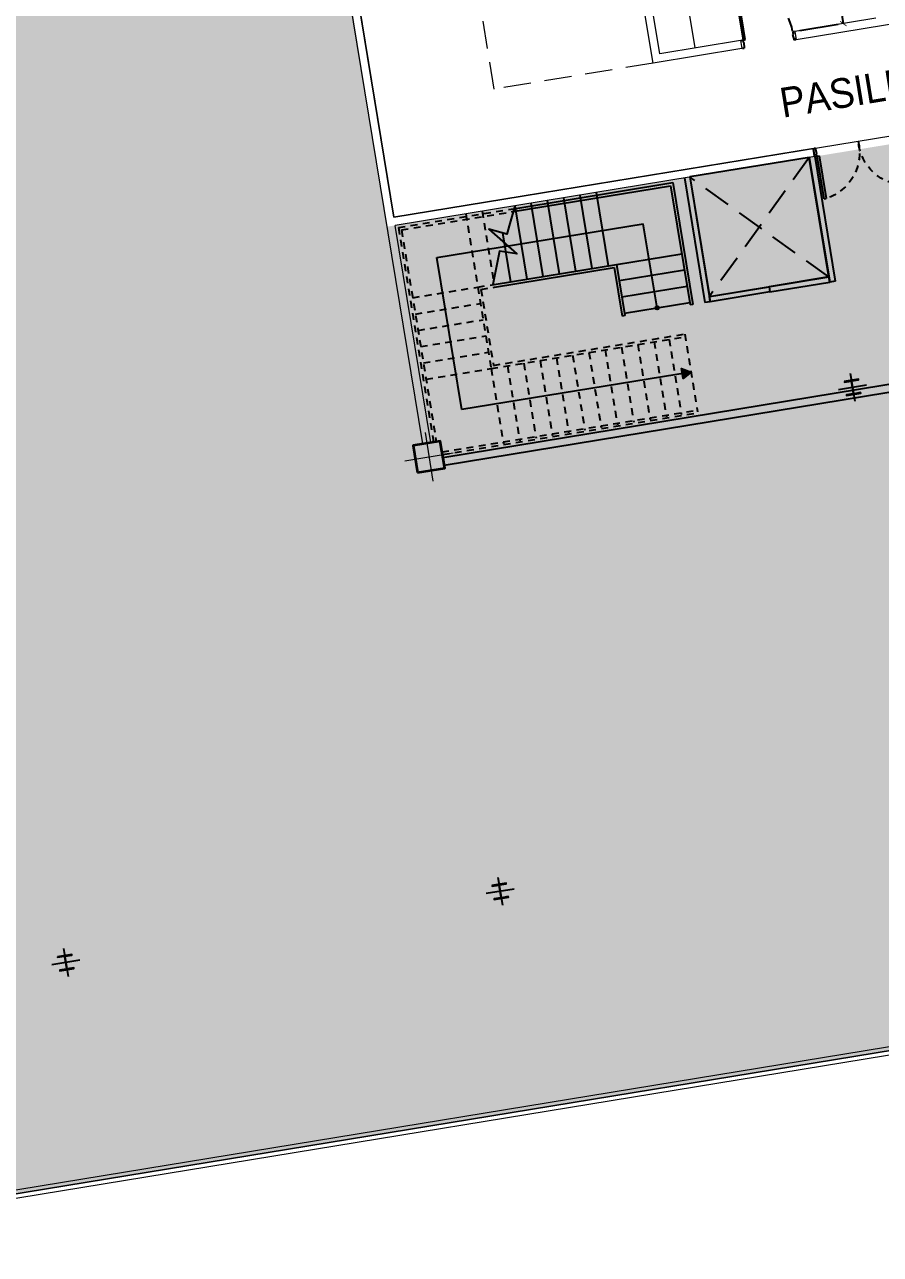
# Model space of a CAD drawing. Header units: metres. Extents: x 2 to 659295185, y -28 to 1124222152.
# Drawn here: x 655606.5 to 655622.05, y 1126368.48 to 1126390.82 of the extents above; entities that cross this region are included whole.
import ezdxf
from ezdxf.enums import TextEntityAlignment as Align

# ---------------------------------------------------------------- set-up
doc = ezdxf.new("R2010")
doc.units = ezdxf.units.M
doc.header["$MEASUREMENT"] = 0
for name, pattern in [('ACAD_ISO04W100', [30, 24, -3, 0, -3]), ('CCSM_C1_CUERPO EL$0$CONTINUA', [0]), ('CCSM_C1_CUERPO EL$0$HIDDEN', [0.375, 0.25, -0.125]), ('CCSM_C1_CUERPO EL$0$HIDDEN2', [0.1875, 0.125, -0.0625]), ('DASHDOT', [1, 0.5, -0.25, 0, -0.25]), ('DASHED', [0.75, 0.5, -0.25]), ('JIS_02_1.0', [2, 1, -1])]:
    doc.linetypes.add(name, pattern=pattern)
doc.layers.get('0').update_dxf_attribs({"linetype": 'CONTINUOUS'})
for name, color, linetype in [('+ARQ-ejes', 8, 'ACAD_ISO04W100'), ('+ARQ-estructura', 2, 'CONTINUOUS'), ('+ARQ-mobiliario', 6, 'CONTINUOUS'), ('+ARQ-pared bloque', 5, 'CONTINUOUS'), ('+ARQ-proyecciones', 253, 'JIS_02_1.0'), ('+ARQ-senalizacion', 1, 'CONTINUOUS'), ('+ARQ-vista 1', 6, 'CONTINUOUS'), ('AREAS ESTACIONAMIENTO', 150, 'CONTINUOUS'), ('CCSM_C1_CUERPO BJ$0$A-LOCAL ID', 7, 'CONTINUOUS'), ('CCSM_C1_CUERPO BJ$0$ID_Nº LOCAL', 7, 'CONTINUOUS'), ('CCSM_C1_CUERPO EL$0$A-AREAS COMERCIALES', 151, 'CONTINUOUS'), ('CCSM_C1_CUERPO EL$0$A-PARED', 2, 'CCSM_C1_CUERPO EL$0$CONTINUA'), ('CCSM_C1_CUERPO EL$0$A-PUERTA', 5, 'CCSM_C1_CUERPO EL$0$CONTINUA'), ('CCSM_C1_CUERPO EL$0$A-VISTA 4', 8, 'CONTINUOUS'), ('CCSM_XREF KIOSKOSE$0$Kiosco General', 154, 'CONTINUOUS')]:
    doc.layers.add(name, color=color, linetype=linetype)
for name, color, linetype, lineweight in [('CCSM_XREF ESTRUCTURA15$0$E-CA-COLUMNA', 2, 'CONTINUOUS', 35), ('CCSM_XREF ESTRUCTURA15$0$E-CE-COLUMNA', 2, 'CONTINUOUS', 35), ('LOCALES ASIGNADOS', 41, 'DASHDOT', 0)]:
    doc.layers.add(name, color=color, linetype=linetype, lineweight=lineweight)
doc.styles.add('CCSM_C1_CUERPO BJ$0$ROMANS', font='romans__.ttf')
doc.styles.add('CCSM_C1_CUERPO BJ$0$sigo', font='arial.ttf', dxfattribs={"width": 0.9})
doc.styles.add('CCSM_C1_CUERPO EL$0$ROMANS', font='romans__.ttf')
doc.dimstyles.new('CCSM_C1_CUERPO EL$0$PETER-CCSM200(LEROY80)EXACTA', dxfattribs={"dimtxt": 0.4, "dimasz": 0.1, "dimexe": 0.8, "dimexo": 0.4, "dimgap": 0.4, "dimtad": 1, "dimrnd": 0.05, "dimzin": 0, "dimdsep": 46, "dimtxsty": 'CCSM_C1_CUERPO EL$0$ROMANS', "dimblk": 'CCSM_C1_CUERPO EL$0$_ArchTick', "dimcen": 0, "dimclrd": 8, "dimclre": 8, "dimclrt": 5, "dimazin": 0, "dimtfac": 1, "dimtofl": 0, "dimtmove": 0, "dimatfit": 3, "dimfxl": 0.18, "dimtolj": 1, "dimtzin": 0, "dimarcsym": 0})

# ---------------------------------------------------------------- blocks, each defined once
blk = doc.blocks.new('CCSM_C1_CUERPO EL$0$P.Der 100.15')
for p, q in [((-0.045, 0.91), (-0.085, 0.91)), ((-0.085, 0), (-0.085, 0.91)), ((-0.045, 0.91), (-0.045, 0)), ((-0.985, -0.015), (-0.985, 0)), ((-0.985, 0), (-0.96, 0)), ((-0.96, 0), (-0.96, -0.045)), ((-0.04, 0), (-0.04, -0.045)), ((-0.015, 0), (-0.04, 0)), ((-0.015, -0.015), (-0.015, 0)), ((-1, -0.015), (-0.985, -0.015)), ((-1, -0.135), (-0.985, -0.135)), ((-0.985, -0.135), (-0.985, -0.15)), ((-0.985, -0.15), (-0.96, -0.15)), ((-0.96, -0.045), (-0.95, -0.045)), ((-0.95, -0.045), (-0.96, -0.15)), ((-0.045, 0), (-0.085, 0)), ((-0.05, -0.045), (-0.04, -0.15)), ((-0.04, -0.045), (-0.05, -0.045)), ((-0.015, -0.15), (-0.04, -0.15)), ((0, -0.015), (-0.015, -0.015)), ((0, -0.135), (-0.015, -0.135)), ((-0.015, -0.135), (-0.015, -0.15))]:
    blk.add_line(p, q)
at = {"color": 8, "linetype": 'CCSM_C1_CUERPO EL$0$HIDDEN'}
blk.add_arc((-0.045, 0), 0.91, 92.5193, 180, dxfattribs=at)
blk = doc.blocks.new('CCSM_C1_CUERPO EL$0$_ArchTick')
at = {"color": 0, "linetype": 'ByBlock', "const_width": 0.15}
blk.add_lwpolyline([(-0.5, -0.5), (0.5, 0.5)], dxfattribs=at)
blk = doc.blocks.new('*D2158')
at = {"layer": 'CCSM_C1_CUERPO EL$0$A-AREAS COMERCIALES', "color": 8, "lineweight": -2, "transparency": 16777216}
for p, q in [((655620.209, 1126397.415), (655619.508, 1126397.3)), ((655620.298, 1126397.43), (655621.378, 1126390.843)), ((655621.288, 1126390.828), (655620.588, 1126390.713))]:
    blk.add_line(p, q, dxfattribs=at)
at = {"layer": 'CCSM_C1_CUERPO EL$0$A-AREAS COMERCIALES', "color": 8, "lineweight": -2, "transparency": 16777216, "xscale": 0.1, "yscale": 0.1, "zscale": 0.1}
for p, rotation in [((655620.298, 1126397.43), 99.30845124035575), ((655621.378, 1126390.843), 279.3084512403557)]:
    blk.add_blockref('CCSM_C1_CUERPO EL$0$_ArchTick', p, dxfattribs=dict(at, rotation=rotation))
at = {"layer": 'CCSM_C1_CUERPO EL$0$A-AREAS COMERCIALES', "color": 5, "lineweight": 5, "transparency": 16777216, "insert": (655621.282, 1126394.209), "char_height": 0.1, "attachment_point": 5, "rotation": 279.3085, "style": 'CCSM_C1_CUERPO EL$0$ROMANS'}
blk.add_mtext('\\A1;6.65', dxfattribs=at)
blk = doc.blocks.new('CCSM_XREF ESTRUCTURA15$0$CCSM_COLUMNA REC')
at = {"layer": 'CCSM_XREF ESTRUCTURA15$0$E-CA-COLUMNA'}
blk.add_lwpolyline([(-0.25, -0.25), (0.25, -0.25), (0.25, 0.25), (-0.25, 0.25)], close=True, dxfattribs=at)
blk = doc.blocks.new('CCSM_C1_CUERPO BJ$0$IDENT LOCAL')
at = {"style": 'CCSM_C1_CUERPO BJ$0$ROMANS'}
for tag, height, p in [('AREA-EXACTA', 0.5, (0.587, 0.096)), ('NºLOCAL', 0.7, (1.17, 0.119)), ('RUBRO', 0.35, (0, 0)), ('USO', 0.35, (-0.587, -0.096))]:
    blk.add_attdef(tag, text='', height=height, rotation=279.3085, dxfattribs=at).set_placement(p, align=Align.BOTTOM_CENTER)
blk = doc.blocks.new('CCSM_C1_CUERPO EL$0$P. Doble 180+')
for p, q in [((-0.938, 1.589), (-0.153, 1.589)), ((-0.938, 1.589), (-0.938, 1.549)), ((-0.138, 1.619), (-0.153, 1.619)), ((-0.153, 1.619), (-0.153, 1.594)), ((-0.153, 1.594), (-0.108, 1.594)), ((-0.153, 1.589), (-0.153, 1.549)), ((-0.138, 1.634), (-0.138, 1.619)), ((-0.138, 1.634), (-0.018, 1.634)), ((-0.138, 1.634), (-0.018, 1.634)), ((-0.108, 1.584), (-0.003, 1.595)), ((-0.108, 1.594), (-0.108, 1.584)), ((-0.018, 1.634), (-0.018, 1.619)), ((-0.018, 1.619), (-0.003, 1.619)), ((-0.003, 1.619), (-0.003, 1.594)), ((-0.153, 1.549), (-0.938, 1.549)), ((-0.153, 0.069), (-0.938, 0.069)), ((-0.938, 0.029), (-0.938, 0.069)), ((-0.938, 0.029), (-0.938, 0.069)), ((-0.938, 0.029), (-0.153, 0.029)), ((-0.153, 0.029), (-0.153, 0.069)), ((-0.153, 0.024), (-0.108, 0.024)), ((-0.153, -0.001), (-0.153, 0.024)), ((-0.108, 0.034), (-0.003, 0.024)), ((-0.108, 0.024), (-0.108, 0.034)), ((-0.003, -0.001), (-0.003, 0.024)), ((-0.138, -0.001), (-0.153, -0.001)), ((-0.138, -0.016), (-0.138, -0.001)), ((-0.138, -0.016), (-0.018, -0.016)), ((-0.018, -0.016), (-0.018, -0.001)), ((-0.018, -0.001), (-0.003, -0.001))]:
    blk.add_line(p, q)
at = {"color": 8, "linetype": 'CCSM_C1_CUERPO EL$0$HIDDEN2'}
for centre, radius, start, end in [((-0.069, 1.686), 0.88, 188.9638, 274.317), ((-0.075, -0.06), 0.872, 85.2271, 171.4921)]:
    blk.add_arc(centre, radius, start, end, dxfattribs=at)

msp = doc.modelspace()

# ---------------------------------------------------------------- hatches: boundary and pattern name
at = {"layer": '+ARQ-senalizacion'}
h = msp.add_hatch(color=9, dxfattribs=at)
h.dxf.hatch_style = 1
edge = h.paths.add_edge_path()
edge.add_arc((655617.9948, 1126385.6775), 0.032, 0, 360)
h = msp.add_hatch(color=9, dxfattribs=at)
h.dxf.hatch_style = 1
h.paths.add_polyline_path([(655618.6122, 1126384.512), (655618.4671, 1126384.3931), (655618.4367, 1126384.5783)])
at = {"layer": 'LOCALES ASIGNADOS'}
h = msp.add_hatch(color=256, dxfattribs=at)
edge = h.paths.add_edge_path()
edge.add_arc((219491.1056, 1054914.3756), 441878.9229, 9.308049718, 9.309563548, ccw=False)
edge.add_line((655551.8097, 1126384.9626), (655564.5398, 1126387.0492))
edge.add_line((655564.5398, 1126387.0492), (655562.5867, 1126398.9652))
edge.add_line((655562.5867, 1126398.9652), (655552.3922, 1126397.2942))
edge.add_line((655552.3922, 1126397.2942), (655552.4569, 1126396.8995))
edge.add_line((655552.4569, 1126396.8995), (655549.9212, 1126396.4839))
h = msp.add_hatch(color=256, dxfattribs=at)
edge = h.paths.add_edge_path()
edge.add_arc((691312.3147, 1132240.3442), 36223.8148, 189.27992105, 189.33698147)
edge.add_line((655568.4218, 1126363.3652), (655625.1157, 1126372.655))
edge.add_line((655625.1157, 1126372.655), (655622.4869, 1126388.6938))
edge.add_line((655622.4869, 1126388.6938), (655613.0873, 1126387.1531))
edge.add_line((655613.0873, 1126387.1531), (655609.9546, 1126406.7292))
edge.add_line((655609.9546, 1126406.7292), (655562.5867, 1126398.9652))

# ---------------------------------------------------------------- linework, layer by layer
at = {"layer": '+ARQ-ejes', "linetype": 'ACAD_ISO04W100', "ltscale": 10}
for p, q in [((655621.5046, 1126384.4857), (655621.5875, 1126383.98)), ((655621.7988, 1126384.2743), (655621.2932, 1126384.1914)), ((655615.1013, 1126375.3294), (655615.1842, 1126374.8237)), ((655615.3955, 1126375.118), (655614.8899, 1126375.0351)), ((655607.2066, 1126374.0354), (655607.2895, 1126373.5297)), ((655607.5009, 1126373.824), (655606.9952, 1126373.7411))]:
    msp.add_line(p, q, dxfattribs=at)
at = {"layer": '+ARQ-ejes', "linetype": 'ACAD_ISO04W100', "lineweight": 5, "ltscale": 5}
for p, q in [((655613.7766, 1126383.4114), (655613.9209, 1126382.531)), ((655613.4085, 1126382.899), (655614.2889, 1126383.0433))]:
    msp.add_line(p, q, dxfattribs=at)
at = {"layer": '+ARQ-estructura'}
for p, q in [((655614.055, 1126383.2583), (655613.5616, 1126383.1775)), ((655614.1359, 1126382.7649), (655614.055, 1126383.2583)), ((655613.5616, 1126383.1775), (655613.6425, 1126382.684)), ((655613.6425, 1126382.684), (655614.1359, 1126382.7649))]:
    msp.add_line(p, q, dxfattribs=at)
at = {"layer": '+ARQ-estructura', "color": 1, "linetype": 'Continuous', "ltscale": 5}
for points in [[(655621.3967, 1126384.3401), (655621.3986, 1126384.3283), (655621.5176, 1126384.3477, -0.4142136), (655621.5233, 1126384.3436), (655621.5599, 1126384.1206, -0.4142136), (655621.5557, 1126384.1149), (655621.4368, 1126384.0954), (655621.4388, 1126384.0835), (655621.6953, 1126384.1256), (655621.6934, 1126384.1374), (655621.5745, 1126384.1179, -0.4142136), (655621.5687, 1126384.1221), (655621.5322, 1126384.3451, -0.4142136), (655621.5363, 1126384.3508), (655621.6552, 1126384.3703), (655621.6533, 1126384.3822)], [(655614.9934, 1126375.1838), (655614.9953, 1126375.172), (655615.1143, 1126375.1914, -0.4142136), (655615.12, 1126375.1873), (655615.1566, 1126374.9643, -0.4142136), (655615.1524, 1126374.9586), (655615.0335, 1126374.9391), (655615.0355, 1126374.9272), (655615.292, 1126374.9693), (655615.2901, 1126374.9811), (655615.1712, 1126374.9616, -0.4142136), (655615.1654, 1126374.9658), (655615.1289, 1126375.1888, -0.4142136), (655615.133, 1126375.1945), (655615.2519, 1126375.214), (655615.25, 1126375.2259)], [(655607.0988, 1126373.8898), (655607.1007, 1126373.878), (655607.2196, 1126373.8975, -0.4142136), (655607.2254, 1126373.8933), (655607.2619, 1126373.6703, -0.4142136), (655607.2578, 1126373.6646), (655607.1389, 1126373.6451), (655607.1408, 1126373.6332), (655607.3974, 1126373.6753), (655607.3954, 1126373.6871), (655607.2765, 1126373.6676, -0.4142136), (655607.2708, 1126373.6718), (655607.2342, 1126373.8948, -0.4142136), (655607.2384, 1126373.9005), (655607.3573, 1126373.92), (655607.3553, 1126373.9319)]]:
    msp.add_lwpolyline(points, format="xyb", close=True, dxfattribs=at)
at = {"layer": '+ARQ-mobiliario', "color": 9}
for p, q in [((655620.7597, 1126388.4119), (655621.131, 1126386.1464)), ((655620.8584, 1126388.4281), (655621.2297, 1126386.1626)), ((655618.49, 1126388.0399), (655618.8613, 1126385.7744)), ((655618.5887, 1126388.0561), (655618.96, 1126385.7906)), ((655621.2297, 1126386.1626), (655621.131, 1126386.1464)), ((655618.96, 1126385.7906), (655618.8613, 1126385.7744))]:
    msp.add_line(p, q, dxfattribs=at)
for points in [[(655618.5887, 1126388.0561), (655618.9445, 1126385.885), (655621.1155, 1126386.2409), (655620.7597, 1126388.4119)], [(655621.131, 1126386.1464), (655621.1155, 1126386.2409), (655620.03, 1126386.063), (655620.0455, 1126385.9685)], [(655620.03, 1126386.063), (655620.0455, 1126385.9685), (655618.96, 1126385.7906), (655618.9445, 1126385.885)]]:
    msp.add_lwpolyline(points, close=True, dxfattribs=at)
at = {"layer": '+ARQ-pared bloque'}
for p, q in [((655614.1035, 1126382.9623), (655623.1824, 1126384.4504)), ((655623.2066, 1126384.3023), (655614.1278, 1126382.8143)), ((655614.1278, 1126382.8143), (655614.1035, 1126382.9623))]:
    msp.add_line(p, q, dxfattribs=at)
at = {"layer": '+ARQ-proyecciones', "color": 9, "linetype": 'CCSM_C1_CUERPO EL$0$HIDDEN2'}
for p, q in [((655613.2927, 1126387.1361), (655615.3917, 1126387.4801)), ((655613.3502, 1126387.0948), (655615.377, 1126387.4271)), ((655614.5182, 1126387.3876), (655614.7366, 1126386.0554)), ((655614.8142, 1126387.4362), (655615.0326, 1126386.1039)), ((655613.2927, 1126387.1361), (655613.9316, 1126383.2381)), ((655613.3502, 1126387.0948), (655613.981, 1126383.2462)), ((655613.5524, 1126385.8613), (655614.7366, 1126386.0554)), ((655614.7366, 1126386.0554), (655615.0326, 1126386.1039)), ((655614.7366, 1126386.0554), (655614.9792, 1126384.5752)), ((655614.794, 1126386.0142), (655615.0407, 1126386.0546)), ((655614.794, 1126386.0142), (655615.0204, 1126384.6326)), ((655613.6009, 1126385.5653), (655614.7851, 1126385.7594)), ((655613.6494, 1126385.2692), (655614.8336, 1126385.4633)), ((655613.6979, 1126384.9732), (655614.8821, 1126385.1673)), ((655614.9792, 1126384.5752), (655618.5071, 1126385.1534)), ((655615.0204, 1126384.6326), (655618.499, 1126385.2028)), ((655617.9397, 1126385.0604), (655618.1629, 1126383.6986)), ((655618.211, 1126385.1049), (655618.4343, 1126383.7431)), ((655618.499, 1126385.2028), (655618.7303, 1126383.7916)), ((655613.7465, 1126384.6771), (655614.9307, 1126384.8712)), ((655616.4594, 1126384.8178), (655616.6826, 1126383.456)), ((655616.7555, 1126384.8663), (655616.9787, 1126383.5045)), ((655617.0515, 1126384.9148), (655617.2747, 1126383.553)), ((655617.3476, 1126384.9634), (655617.5708, 1126383.6015)), ((655617.6436, 1126385.0119), (655617.8668, 1126383.6501)), ((655615.2752, 1126384.6237), (655615.4984, 1126383.2619)), ((655615.5713, 1126384.6722), (655615.7945, 1126383.3104)), ((655615.8673, 1126384.7207), (655616.0905, 1126383.3589)), ((655616.1634, 1126384.7693), (655616.3866, 1126383.4074)), ((655613.795, 1126384.3811), (655614.9792, 1126384.5752)), ((655614.9792, 1126384.5752), (655615.2024, 1126383.2133)), ((655614.0873, 1126383.061), (655618.7255, 1126383.8212)), ((655614.0954, 1126383.0116), (655618.7335, 1126383.7718))]:
    msp.add_line(p, q, dxfattribs=at)
at = {"layer": '+ARQ-senalizacion', "color": 9}
for p, q in [((655613.99, 1126386.5917), (655617.7441, 1126387.207)), ((655617.9948, 1126385.6775), (655617.7441, 1126387.207)), ((655614.4429, 1126383.8286), (655613.99, 1126386.5917)), ((655618.6122, 1126384.512), (655614.4429, 1126383.8286))]:
    msp.add_line(p, q, dxfattribs=at)
msp.add_lwpolyline([(655615.4063, 1126387.5332), (655615.2639, 1126387.0184), (655614.9392, 1126387.1083), (655615.4483, 1126386.6609), (655615.1279, 1126386.7055), (655615.0098, 1126386.1002)], dxfattribs=at)
msp.add_lwpolyline([(655618.6122, 1126384.512), (655618.4671, 1126384.3931), (655618.4367, 1126384.5783)], close=True, dxfattribs=at)
msp.add_circle((655617.9948, 1126385.6775), 0.032, dxfattribs=at)
at = {"layer": '+ARQ-vista 1', "color": 9}
for p, q in [((655615.3917, 1126387.4801), (655618.2804, 1126387.9536)), ((655618.2804, 1126387.9536), (655618.6435, 1126385.7387)), ((655615.377, 1126387.4271), (655618.2392, 1126387.8962)), ((655616.5905, 1126387.7273), (655616.8089, 1126386.3951)), ((655616.8866, 1126387.7758), (655617.1049, 1126386.4436)), ((655618.2392, 1126387.8962), (655618.5941, 1126385.7306)), ((655615.4063, 1126387.5332), (655615.6247, 1126386.201)), ((655615.7024, 1126387.5817), (655615.9207, 1126386.2495)), ((655615.9984, 1126387.6303), (655616.2168, 1126386.298)), ((655616.2945, 1126387.6788), (655616.5128, 1126386.3466)), ((655615.183, 1126387.0408), (655615.3287, 1126386.1525)), ((655617.2572, 1126386.4686), (655618.4414, 1126386.6627)), ((655615.0326, 1126386.1039), (655617.2572, 1126386.4686)), ((655615.0407, 1126386.0546), (655617.2159, 1126386.4111)), ((655617.2159, 1126386.4111), (655617.3606, 1126385.5284)), ((655617.2572, 1126386.4686), (655617.4099, 1126385.5365)), ((655617.3057, 1126386.1725), (655618.4899, 1126386.3666)), ((655617.3542, 1126385.8765), (655618.5384, 1126386.0706)), ((655617.4027, 1126385.5804), (655618.5869, 1126385.7745)), ((655618.6435, 1126385.7387), (655618.5941, 1126385.7306)), ((655617.4099, 1126385.5365), (655617.3606, 1126385.5284))]:
    msp.add_line(p, q, dxfattribs=at)
at = {"layer": 'AREAS ESTACIONAMIENTO', "color": 12, "linetype": 'DASHED'}
for p, q in [((655620.7599, 1126388.4107), (655618.9445, 1126385.885)), ((655621.1155, 1126386.2409), (655618.5889, 1126388.0548))]:
    msp.add_line(p, q, dxfattribs=at)
at = {"layer": 'CCSM_C1_CUERPO EL$0$A-AREAS COMERCIALES', "lineweight": 5}
msp.add_lwpolyline([(655551.8097, 1126384.9626), (655563.6517, 1126386.9036), (655561.6985, 1126398.8196), (655610.0286, 1126406.7413), (655613.211, 1126387.3254), (655622.6106, 1126388.866), (655625.2633, 1126372.682), (655567.5336, 1126363.2197), (655565.5927, 1126375.0616), (655553.487, 1126373.0774), (655552.9688, 1126377.076), (655552.723, 1126378.9115), (655552.2692, 1126382.0232), (655551.8097, 1126384.9626)], dxfattribs=at)
msp.add_lwpolyline([(655567.5336, 1126363.2197), (655625.2633, 1126372.682), (655630.6981, 1126339.5244), (655572.9685, 1126330.0618), (655571.4682, 1126339.2147), (655571.4683, 1126339.2147), (655569.4746, 1126351.3777), (655555.4707, 1126349.0823, 0.0096445), (655554.7084, 1126361.1175), (655567.5336, 1126363.2197), (655567.5336, 1126363.2197)], format="xyb", dxfattribs=at)
at = {"layer": 'CCSM_C1_CUERPO EL$0$A-PARED', "lineweight": 5}
for p, q in [((655618.0439, 1126390.2962), (655616.9643, 1126396.8832)), ((655617.9202, 1126390.1239), (655616.8163, 1126396.8589)), ((655613.7343, 1126383.2058), (655611.672, 1126395.7879)), ((655613.211, 1126387.3254), (655611.7957, 1126395.9602)), ((655625.5333, 1126391.3738), (655620.523, 1126390.5504)), ((655621.9668, 1126390.9392), (655620.4987, 1126390.6986)), ((655620.4987, 1126390.6986), (655620.523, 1126390.5504)), ((655619.5116, 1126390.5386), (655618.0439, 1126390.2962)), ((655619.5116, 1126390.5386), (655619.5359, 1126390.3906)), ((655619.5359, 1126390.3906), (655617.9202, 1126390.1239)), ((655620.8343, 1126388.5749), (655613.211, 1126387.3254)), ((655620.8586, 1126388.4269), (655613.2353, 1126387.1774)), ((655620.8343, 1126388.5749), (655620.8586, 1126388.4269)), ((655613.8823, 1126383.23), (655613.2353, 1126387.1774)), ((655567.7682, 1126363.3341), (655625.1031, 1126372.7318)), ((655567.7925, 1126363.1861), (655625.1274, 1126372.5838))]:
    msp.add_line(p, q, dxfattribs=at)
at = {"layer": 'CCSM_C1_CUERPO EL$0$A-VISTA 4', "lineweight": 5}
msp.add_line((655618.6854, 1126390.4014), (655617.6057, 1126396.9883), dxfattribs=at)
at = {"layer": 'CCSM_XREF KIOSKOSE$0$Kiosco General', "linetype": 'DASHED', "lineweight": 5}
for p, q in [((655615.0339, 1126389.6508), (655612.2276, 1126406.7724)), ((655617.9202, 1126390.1239), (655615.0339, 1126389.6508))]:
    msp.add_line(p, q, dxfattribs=at)

# ---------------------------------------------------------------- block references
at = {"layer": 'CCSM_C1_CUERPO BJ$0$A-LOCAL ID', "lineweight": 5}
ref = msp.add_blockref('CCSM_C1_CUERPO BJ$0$IDENT LOCAL', (655624.5658, 1126388.7477), dxfattribs=dict(at, xscale=0.6749999999990483, yscale=0.6749999999990483, zscale=0.6749999999990483, rotation=9.322235955902737))
ref.add_attrib('NºLOCAL', 'PASILLO DE SERVICIO 12', dxfattribs={"layer": 'CCSM_C1_CUERPO BJ$0$ID_Nº LOCAL', "height": 0.54, "rotation": 9.32224, "style": 'CCSM_C1_CUERPO BJ$0$sigo', "width": 0.9}).set_placement((655624.4182, 1126389.6469), align=Align.BOTTOM_CENTER)
at = {"layer": 'CCSM_C1_CUERPO EL$0$A-PUERTA', "lineweight": 5, "xscale": -1}
for name, p, rotation in [('CCSM_C1_CUERPO EL$0$P.Der 100.15', (655619.5118, 1126390.5375), 9.308451375237894), ('CCSM_C1_CUERPO EL$0$P. Doble 180+', (655620.8495, 1126388.5801), 279.3084516329164)]:
    msp.add_blockref(name, p, dxfattribs=dict(at, rotation=rotation))
at = {"layer": 'CCSM_XREF ESTRUCTURA15$0$E-CE-COLUMNA', "lineweight": 5, "rotation": 9.308451226112325}
msp.add_blockref('CCSM_XREF ESTRUCTURA15$0$CCSM_COLUMNA REC', (655613.8487, 1126382.9712), dxfattribs=at)

# ---------------------------------------------------------------- dimensions: what is measured, and where the dimension line sits
at = {"layer": 'CCSM_C1_CUERPO EL$0$A-AREAS COMERCIALES', "lineweight": 5}
dim = msp.add_linear_dim(base=(655621.3775, 1126390.8426), p1=(655620.6036, 1126397.4797), p2=(655621.6832, 1126390.8927), angle=279.30845, dimstyle='CCSM_C1_CUERPO EL$0$PETER-CCSM200(LEROY80)EXACTA', override={"dimtxt": 0.1}, dxfattribs=at)
dim.commit()
dim.dimension.update_dxf_attribs({"geometry": '*D2158', "text_midpoint": (655621.2824, 1126394.209)})

doc.saveas('drawing.dxf')
